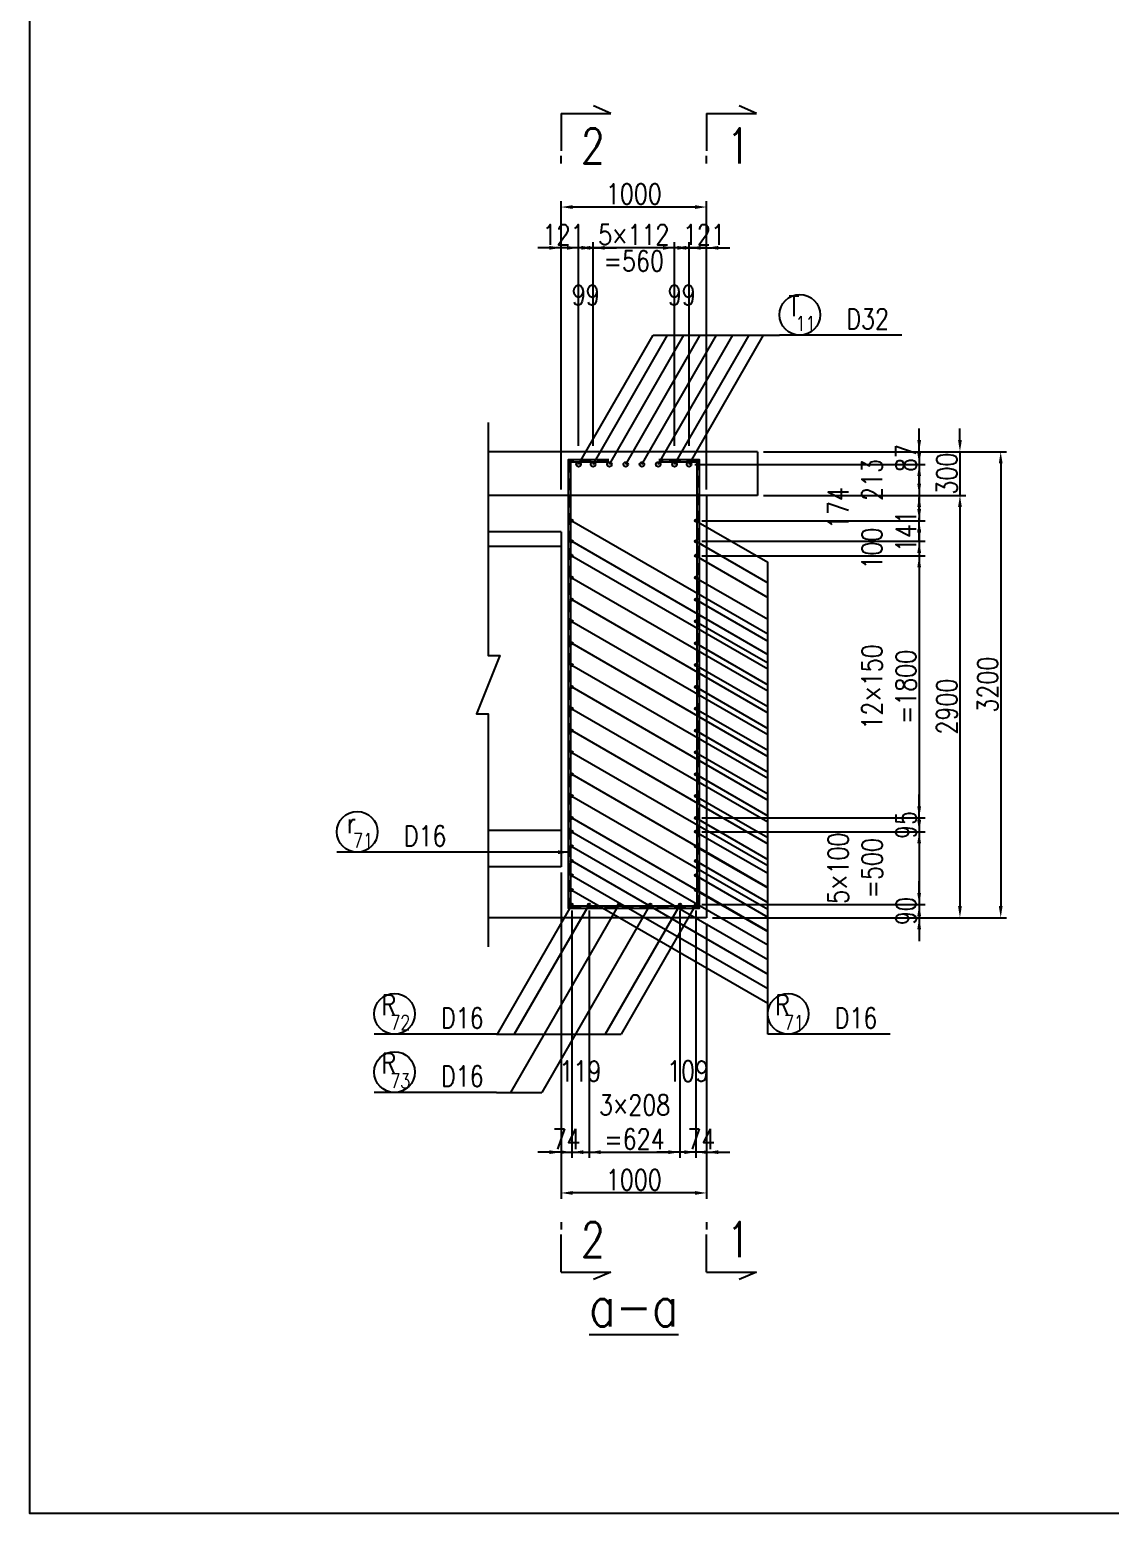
# Model space of a CAD drawing. Header units: millimetres. Extents: x -41433 to 131500, y -94900 to 39745.
# Drawn here: x 100000 to 107423, y -39900 to -29712 of the extents above; entities that cross this region are included whole.
import ezdxf
from ezdxf.enums import TextEntityAlignment as Align

# ---------------------------------------------------------------- set-up
doc = ezdxf.new("R2010")
doc.units = ezdxf.units.MM
doc.header["$LTSCALE"] = 160
doc.header["$MEASUREMENT"] = 0
doc.linetypes.add('DASHED', pattern=[0.75, 0.5, -0.25])
doc.layers.get('DEFPOINTS').update_dxf_attribs({"color": 53, "linetype": 'CONTINUOUS'})
for name, color, linetype in [('DIM', 6, 'CONTINUOUS'), ('DIM-L', 6, 'CONTINUOUS'), ('GAIKEI-KEIKAKU', 4, 'CONTINUOUS'), ('TEKKIN-C', 3, 'CONTINUOUS'), ('TEKKIN-L', 2, 'CONTINUOUS'), ('TEKKIN-S', 3, 'CONTINUOUS'), ('TEXT', 4, 'CONTINUOUS'), ('TITLE', 3, 'CONTINUOUS')]:
    doc.layers.add(name, color=color, linetype=linetype)
doc.styles.add('DIM-TEXT', font='ROMANS', dxfattribs={"width": 0.8, "bigfont": 'EXTFONT'})
doc.styles.add('romans', font='romans.shx', dxfattribs={"bigfont": 'extfont.shx'})
doc.dimstyles.new('DIM40', dxfattribs={"dimscale": 40, "dimtxt": 3.5, "dimasz": 2, "dimexe": 1, "dimexo": 1, "dimgap": 0.5, "dimtad": 1, "dimdec": 0, "dimzin": 9, "dimdsep": 46, "dimtxsty": 'DIM-TEXT', "dimcen": 0, "dimclrt": 4, "dimaunit": 1, "dimadec": 4, "dimazin": 0, "dimtfac": 1, "dimtdec": 0, "dimtix": 1, "dimtmove": 2, "dimatfit": 0, "dimfxl": 1, "dimlwd": -1, "dimlwe": -1, "dimarcsym": 0})

# ---------------------------------------------------------------- blocks, each defined once
blk = doc.blocks.new('*D1234')
at = {"layer": 'DEFPOINTS', "color": 0, "transparency": 16777216}
for p in [(103650, -35460), (104650, -35810), (103650, -37700)]:
    blk.add_point(p, dxfattribs=at)
at = {"layer": 'DIM', "color": 0, "transparency": 16777216}
for p, q in [((103650, -35500), (103650, -37740)), ((104650, -35850), (104650, -37740)), ((104570, -37700), (103730, -37700))]:
    blk.add_line(p, q, dxfattribs=at)
for points in [[(103730, -37687), (103730, -37713), (103650, -37700)], [(104570, -37687), (104570, -37713), (104650, -37700)]]:
    blk.add_solid(points, dxfattribs=at)
at = {"layer": 'DIM', "color": 4, "transparency": 16777216, "insert": (104150, -37610), "char_height": 140, "attachment_point": 5, "style": 'DIM-TEXT'}
blk.add_mtext('1000', dxfattribs=at)
blk = doc.blocks.new('*D1235')
at = {"layer": 'DEFPOINTS', "color": 0, "transparency": 16777216}
for p in [(104576, -35720), (104650, -35810), (104576, -37420)]:
    blk.add_point(p, dxfattribs=at)
at = {"layer": 'DIM', "color": 0, "transparency": 16777216}
for p, q in [((104576, -35760), (104576, -37460)), ((104650, -35850), (104650, -37460)), ((104496, -37420), (104416, -37420)), ((104650, -37420), (104576, -37420)), ((104730, -37420), (104810, -37420))]:
    blk.add_line(p, q, dxfattribs=at)
for points in [[(104496, -37407), (104496, -37433), (104576, -37420)], [(104730, -37407), (104730, -37433), (104650, -37420)]]:
    blk.add_solid(points, dxfattribs=at)
at = {"layer": 'DIM', "color": 4, "transparency": 16777216, "insert": (104613, -37330), "char_height": 140, "attachment_point": 5, "style": 'DIM-TEXT'}
blk.add_mtext('74', dxfattribs=at)
blk = doc.blocks.new('*D1236')
at = {"layer": 'DEFPOINTS', "color": 0, "transparency": 16777216}
for p in [(104467, -35720), (104576, -35720), (104467, -37420)]:
    blk.add_point(p, dxfattribs=at)
at = {"layer": 'DIM', "color": 0, "transparency": 16777216}
for p, q in [((104467, -35760), (104467, -37460)), ((104576, -35760), (104576, -37460)), ((104387, -37420), (104307, -37420)), ((104576, -37420), (104467, -37420)), ((104656, -37420), (104736, -37420))]:
    blk.add_line(p, q, dxfattribs=at)
for points in [[(104387, -37407), (104387, -37433), (104467, -37420)], [(104656, -37407), (104656, -37433), (104576, -37420)]]:
    blk.add_solid(points, dxfattribs=at)
at = {"layer": 'DIM', "color": 4, "transparency": 16777216, "insert": (104522, -37097), "char_height": 140, "attachment_point": 5, "style": 'DIM-TEXT'}
blk.add_mtext('109\\P\\P ', dxfattribs=at)
blk = doc.blocks.new('*D1237')
at = {"layer": 'DEFPOINTS', "color": 0, "transparency": 16777216}
for p in [(103724, -35720), (103843, -35720), (103843, -37420)]:
    blk.add_point(p, dxfattribs=at)
at = {"layer": 'DIM', "color": 0, "transparency": 16777216}
for p, q in [((103724, -35760), (103724, -37460)), ((103843, -35760), (103843, -37460)), ((103644, -37420), (103564, -37420)), ((103724, -37420), (103843, -37420)), ((103923, -37420), (104003, -37420))]:
    blk.add_line(p, q, dxfattribs=at)
for points in [[(103644, -37407), (103644, -37433), (103724, -37420)], [(103923, -37407), (103923, -37433), (103843, -37420)]]:
    blk.add_solid(points, dxfattribs=at)
at = {"layer": 'DIM', "color": 4, "transparency": 16777216, "insert": (103783, -37097), "char_height": 140, "attachment_point": 5, "style": 'DIM-TEXT'}
blk.add_mtext('119\\P\\P ', dxfattribs=at)
blk = doc.blocks.new('*D1238')
at = {"layer": 'DEFPOINTS', "color": 0, "transparency": 16777216}
for p in [(103724, -35720), (103650, -35810), (103724, -37420)]:
    blk.add_point(p, dxfattribs=at)
at = {"layer": 'DIM', "color": 0, "transparency": 16777216}
for p, q in [((103724, -35760), (103724, -37460)), ((103650, -35850), (103650, -37460)), ((103570, -37420), (103490, -37420)), ((103650, -37420), (103724, -37420)), ((103804, -37420), (103884, -37420))]:
    blk.add_line(p, q, dxfattribs=at)
for points in [[(103570, -37407), (103570, -37433), (103650, -37420)], [(103804, -37407), (103804, -37433), (103724, -37420)]]:
    blk.add_solid(points, dxfattribs=at)
at = {"layer": 'DIM', "color": 4, "transparency": 16777216, "insert": (103687, -37330), "char_height": 140, "attachment_point": 5, "style": 'DIM-TEXT'}
blk.add_mtext('74', dxfattribs=at)
blk = doc.blocks.new('*D1223')
at = {"layer": 'DEFPOINTS', "color": 0, "transparency": 16777216}
for p in [(104529, -32697), (105000, -32610), (106110, -32697)]:
    blk.add_point(p, dxfattribs=at)
at = {"layer": 'DIM', "color": 0, "transparency": 16777216}
for p, q in [((106110, -32530), (106110, -32450)), ((104569, -32697), (106150, -32697)), ((105040, -32610), (106150, -32610)), ((106110, -32610), (106110, -32697)), ((106110, -32777), (106110, -32857))]:
    blk.add_line(p, q, dxfattribs=at)
for points in [[(106097, -32530), (106123, -32530), (106110, -32610)], [(106097, -32777), (106123, -32777), (106110, -32697)]]:
    blk.add_solid(points, dxfattribs=at)
at = {"layer": 'DIM', "color": 4, "transparency": 16777216, "insert": (106020, -32654), "char_height": 140, "attachment_point": 5, "rotation": 90, "style": 'DIM-TEXT'}
blk.add_mtext('87', dxfattribs=at)
blk = doc.blocks.new('*D1224')
at = {"layer": 'DEFPOINTS', "color": 0, "transparency": 16777216}
for p in [(104529, -32697), (105000, -32910), (106110, -32910)]:
    blk.add_point(p, dxfattribs=at)
at = {"layer": 'DIM', "color": 0, "transparency": 16777216}
for p, q in [((106110, -32617), (106110, -32537)), ((104569, -32697), (106150, -32697)), ((106110, -32697), (106110, -32910)), ((105040, -32910), (106150, -32910)), ((106110, -32990), (106110, -33070))]:
    blk.add_line(p, q, dxfattribs=at)
for points in [[(106097, -32617), (106123, -32617), (106110, -32697)], [(106097, -32990), (106123, -32990), (106110, -32910)]]:
    blk.add_solid(points, dxfattribs=at)
at = {"layer": 'DIM', "color": 4, "transparency": 16777216, "insert": (105903, -32804), "char_height": 140, "attachment_point": 5, "rotation": 90, "style": 'DIM-TEXT'}
blk.add_mtext('213\\P ', dxfattribs=at)
blk = doc.blocks.new('*D1225')
at = {"layer": 'DEFPOINTS', "color": 0, "transparency": 16777216}
for p in [(105000, -32910), (104576, -33084), (106110, -33084)]:
    blk.add_point(p, dxfattribs=at)
at = {"layer": 'DIM', "color": 0, "transparency": 16777216}
for p, q in [((106110, -32830), (106110, -32750)), ((105040, -32910), (106150, -32910)), ((106110, -32910), (106110, -33084)), ((104616, -33084), (106150, -33084)), ((106110, -33164), (106110, -33244))]:
    blk.add_line(p, q, dxfattribs=at)
for points in [[(106097, -32830), (106123, -32830), (106110, -32910)], [(106097, -33164), (106123, -33164), (106110, -33084)]]:
    blk.add_solid(points, dxfattribs=at)
at = {"layer": 'DIM', "color": 4, "transparency": 16777216, "insert": (105787, -32997), "char_height": 140, "attachment_point": 5, "rotation": 90, "style": 'DIM-TEXT'}
blk.add_mtext('174\\P\\P ', dxfattribs=at)
blk = doc.blocks.new('*D1226')
at = {"layer": 'DEFPOINTS', "color": 0, "transparency": 16777216}
for p in [(104576, -33325), (104576, -35125), (106110, -35125)]:
    blk.add_point(p, dxfattribs=at)
at = {"layer": 'DIM', "color": 0, "transparency": 16777216}
for p, q in [((104616, -33325), (106150, -33325)), ((106110, -33405), (106110, -35045)), ((104616, -35125), (106150, -35125))]:
    blk.add_line(p, q, dxfattribs=at)
for points in [[(106097, -33405), (106123, -33405), (106110, -33325)], [(106097, -35045), (106123, -35045), (106110, -35125)]]:
    blk.add_solid(points, dxfattribs=at)
at = {"layer": 'DIM', "color": 4, "transparency": 16777216, "insert": (105903, -34225), "char_height": 140, "attachment_point": 5, "rotation": 90, "style": 'DIM-TEXT'}
blk.add_mtext('12×150\\P=1800', dxfattribs=at)
blk = doc.blocks.new('*D1227')
at = {"layer": 'DEFPOINTS', "color": 0, "transparency": 16777216}
for p in [(104576, -35125), (104576, -35220), (106110, -35220)]:
    blk.add_point(p, dxfattribs=at)
at = {"layer": 'DIM', "color": 0, "transparency": 16777216}
for p, q in [((106110, -35045), (106110, -34965)), ((104616, -35125), (106150, -35125)), ((106110, -35125), (106110, -35220)), ((104616, -35220), (106150, -35220)), ((106110, -35300), (106110, -35380))]:
    blk.add_line(p, q, dxfattribs=at)
for points in [[(106097, -35045), (106123, -35045), (106110, -35125)], [(106097, -35300), (106123, -35300), (106110, -35220)]]:
    blk.add_solid(points, dxfattribs=at)
at = {"layer": 'DIM', "color": 4, "transparency": 16777216, "insert": (106020, -35173), "char_height": 140, "attachment_point": 5, "rotation": 90, "style": 'DIM-TEXT'}
blk.add_mtext('95', dxfattribs=at)
blk = doc.blocks.new('*D1228')
at = {"layer": 'DEFPOINTS', "color": 0, "transparency": 16777216}
for p in [(104576, -35220), (104576, -35720), (106110, -35720)]:
    blk.add_point(p, dxfattribs=at)
at = {"layer": 'DIM', "color": 0, "transparency": 16777216}
for p, q in [((106110, -35140), (106110, -35060)), ((104616, -35220), (106150, -35220)), ((106110, -35220), (106110, -35720)), ((104616, -35720), (106150, -35720)), ((106110, -35800), (106110, -35880))]:
    blk.add_line(p, q, dxfattribs=at)
for points in [[(106097, -35140), (106123, -35140), (106110, -35220)], [(106097, -35800), (106123, -35800), (106110, -35720)]]:
    blk.add_solid(points, dxfattribs=at)
at = {"layer": 'DIM', "color": 4, "transparency": 16777216, "insert": (105787, -35470), "char_height": 140, "attachment_point": 5, "rotation": 90, "style": 'DIM-TEXT'}
blk.add_mtext('5×100\\P=500\\P ', dxfattribs=at)
blk = doc.blocks.new('*D1229')
at = {"layer": 'DEFPOINTS', "color": 0, "transparency": 16777216}
for p in [(104576, -35720), (104650, -35810), (106110, -35810)]:
    blk.add_point(p, dxfattribs=at)
at = {"layer": 'DIM', "color": 0, "transparency": 16777216}
for p, q in [((106110, -35640), (106110, -35560)), ((104616, -35720), (106150, -35720)), ((106110, -35720), (106110, -35810)), ((104690, -35810), (106150, -35810)), ((106110, -35890), (106110, -35970))]:
    blk.add_line(p, q, dxfattribs=at)
for points in [[(106097, -35640), (106123, -35640), (106110, -35720)], [(106097, -35890), (106123, -35890), (106110, -35810)]]:
    blk.add_solid(points, dxfattribs=at)
at = {"layer": 'DIM', "color": 4, "transparency": 16777216, "insert": (106020, -35765), "char_height": 140, "attachment_point": 5, "rotation": 90, "style": 'DIM-TEXT'}
blk.add_mtext('90', dxfattribs=at)
blk = doc.blocks.new('*D1230')
at = {"layer": 'DEFPOINTS', "color": 0, "transparency": 16777216}
for p in [(105000, -32610), (105000, -32910), (106390, -32910)]:
    blk.add_point(p, dxfattribs=at)
at = {"layer": 'DIM', "color": 0, "transparency": 16777216}
for p, q in [((106390, -32530), (106390, -32450)), ((105040, -32610), (106430, -32610)), ((106390, -32610), (106390, -32910)), ((105040, -32910), (106430, -32910)), ((106390, -32990), (106390, -33070))]:
    blk.add_line(p, q, dxfattribs=at)
for points in [[(106377, -32530), (106403, -32530), (106390, -32610)], [(106377, -32990), (106403, -32990), (106390, -32910)]]:
    blk.add_solid(points, dxfattribs=at)
at = {"layer": 'DIM', "color": 4, "transparency": 16777216, "insert": (106300, -32760), "char_height": 140, "attachment_point": 5, "rotation": 90, "style": 'DIM-TEXT'}
blk.add_mtext('300', dxfattribs=at)
blk = doc.blocks.new('*D1231')
at = {"layer": 'DEFPOINTS', "color": 0, "transparency": 16777216}
for p in [(105000, -32910), (104650, -35810), (106390, -35810)]:
    blk.add_point(p, dxfattribs=at)
at = {"layer": 'DIM', "color": 0, "transparency": 16777216}
for p, q in [((105040, -32910), (106430, -32910)), ((106390, -32990), (106390, -35730)), ((104690, -35810), (106430, -35810))]:
    blk.add_line(p, q, dxfattribs=at)
for points in [[(106377, -32990), (106403, -32990), (106390, -32910)], [(106377, -35730), (106403, -35730), (106390, -35810)]]:
    blk.add_solid(points, dxfattribs=at)
at = {"layer": 'DIM', "color": 4, "transparency": 16777216, "insert": (106300, -34360), "char_height": 140, "attachment_point": 5, "rotation": 90, "style": 'DIM-TEXT'}
blk.add_mtext('2900', dxfattribs=at)
blk = doc.blocks.new('*D1232')
at = {"layer": 'DEFPOINTS', "color": 0, "transparency": 16777216}
for p in [(105000, -32610), (104650, -35810), (106670, -35810)]:
    blk.add_point(p, dxfattribs=at)
at = {"layer": 'DIM', "color": 0, "transparency": 16777216}
for p, q in [((105040, -32610), (106710, -32610)), ((106670, -32690), (106670, -35730)), ((104690, -35810), (106710, -35810))]:
    blk.add_line(p, q, dxfattribs=at)
for points in [[(106657, -32690), (106683, -32690), (106670, -32610)], [(106657, -35730), (106683, -35730), (106670, -35810)]]:
    blk.add_solid(points, dxfattribs=at)
at = {"layer": 'DIM', "color": 4, "transparency": 16777216, "insert": (106580, -34210), "char_height": 140, "attachment_point": 5, "rotation": 90, "style": 'DIM-TEXT'}
blk.add_mtext('3200', dxfattribs=at)
blk = doc.blocks.new('*D1233')
at = {"layer": 'DEFPOINTS', "color": 0, "transparency": 16777216}
for p in [(104576, -33084), (106110, -33084), (104576, -33225)]:
    blk.add_point(p, dxfattribs=at)
at = {"layer": 'DIM', "color": 0, "transparency": 16777216}
for p, q in [((106110, -33004), (106110, -32924)), ((104616, -33084), (106150, -33084)), ((106110, -33225), (106110, -33084)), ((104616, -33225), (106150, -33225)), ((106110, -33305), (106110, -33385))]:
    blk.add_line(p, q, dxfattribs=at)
for points in [[(106097, -33004), (106123, -33004), (106110, -33084)], [(106097, -33305), (106123, -33305), (106110, -33225)]]:
    blk.add_solid(points, dxfattribs=at)
at = {"layer": 'DIM', "color": 4, "transparency": 16777216, "insert": (106020, -33155), "char_height": 140, "attachment_point": 5, "rotation": 90, "style": 'DIM-TEXT'}
blk.add_mtext('141', dxfattribs=at)
blk = doc.blocks.new('*D1272')
at = {"layer": 'DEFPOINTS', "color": 0, "transparency": 16777216}
for p in [(103843, -35720), (104467, -35720), (104467, -37420)]:
    blk.add_point(p, dxfattribs=at)
at = {"layer": 'DIM', "color": 0, "transparency": 16777216}
for p, q in [((103843, -35760), (103843, -37460)), ((104467, -35760), (104467, -37460)), ((103923, -37420), (104387, -37420))]:
    blk.add_line(p, q, dxfattribs=at)
for points in [[(103923, -37407), (103923, -37433), (103843, -37420)], [(104387, -37407), (104387, -37433), (104467, -37420)]]:
    blk.add_solid(points, dxfattribs=at)
at = {"layer": 'DIM', "color": 4, "transparency": 16777216, "insert": (104155, -37213), "char_height": 140, "attachment_point": 5, "style": 'DIM-TEXT'}
blk.add_mtext('3×208\\P=624', dxfattribs=at)
blk = doc.blocks.new('*D1270')
at = {"layer": 'DEFPOINTS', "color": 0, "transparency": 16777216}
for p in [(104576, -33225), (104576, -33325), (106110, -33325)]:
    blk.add_point(p, dxfattribs=at)
at = {"layer": 'DIM', "color": 0, "transparency": 16777216}
for p, q in [((106110, -33145), (106110, -33065)), ((104616, -33225), (106150, -33225)), ((106110, -33225), (106110, -33325)), ((104616, -33325), (106150, -33325)), ((106110, -33405), (106110, -33485))]:
    blk.add_line(p, q, dxfattribs=at)
for points in [[(106097, -33145), (106123, -33145), (106110, -33225)], [(106097, -33405), (106123, -33405), (106110, -33325)]]:
    blk.add_solid(points, dxfattribs=at)
at = {"layer": 'DIM', "color": 4, "transparency": 16777216, "insert": (105903, -33275), "char_height": 140, "attachment_point": 5, "rotation": 90, "style": 'DIM-TEXT'}
blk.add_mtext('100\\P ', dxfattribs=at)
blk = doc.blocks.new('*D1300')
at = {"layer": 'DEFPOINTS', "color": 0, "transparency": 16777216}
for p in [(103650, -30930), (103650, -32910), (104650, -32910)]:
    blk.add_point(p, dxfattribs=at)
at = {"layer": 'DIM', "color": 0, "transparency": 16777216}
for p, q in [((103650, -32870), (103650, -30890)), ((104570, -30930), (103730, -30930)), ((104650, -32870), (104650, -30890))]:
    blk.add_line(p, q, dxfattribs=at)
for points in [[(103730, -30917), (103730, -30943), (103650, -30930)], [(104570, -30917), (104570, -30943), (104650, -30930)]]:
    blk.add_solid(points, dxfattribs=at)
at = {"layer": 'DIM', "color": 4, "transparency": 16777216, "insert": (104150, -30840), "char_height": 140, "attachment_point": 5, "style": 'DIM-TEXT'}
blk.add_mtext('1000', dxfattribs=at)
blk = doc.blocks.new('*D1301')
at = {"layer": 'DEFPOINTS', "color": 0, "transparency": 16777216}
for p in [(104529, -31210), (104529, -32610), (104650, -32910)]:
    blk.add_point(p, dxfattribs=at)
at = {"layer": 'DIM', "color": 0, "transparency": 16777216}
for p, q in [((104529, -32570), (104529, -31170)), ((104650, -32870), (104650, -31170)), ((104449, -31210), (104369, -31210)), ((104650, -31210), (104529, -31210)), ((104730, -31210), (104810, -31210))]:
    blk.add_line(p, q, dxfattribs=at)
for points in [[(104449, -31197), (104449, -31223), (104529, -31210)], [(104730, -31197), (104730, -31223), (104650, -31210)]]:
    blk.add_solid(points, dxfattribs=at)
at = {"layer": 'DIM', "color": 4, "transparency": 16777216, "insert": (104632, -31120), "char_height": 140, "attachment_point": 5, "style": 'DIM-TEXT'}
blk.add_mtext('121', dxfattribs=at)
blk = doc.blocks.new('*D1302')
at = {"layer": 'DEFPOINTS', "color": 0, "transparency": 16777216}
for p in [(104430, -31210), (104430, -32610), (104529, -32610)]:
    blk.add_point(p, dxfattribs=at)
at = {"layer": 'DIM', "color": 0, "transparency": 16777216}
for p, q in [((104430, -32570), (104430, -31170)), ((104529, -32570), (104529, -31170)), ((104350, -31210), (104270, -31210)), ((104529, -31210), (104430, -31210)), ((104609, -31210), (104689, -31210))]:
    blk.add_line(p, q, dxfattribs=at)
for points in [[(104350, -31197), (104350, -31223), (104430, -31210)], [(104609, -31197), (104609, -31223), (104529, -31210)]]:
    blk.add_solid(points, dxfattribs=at)
at = {"layer": 'DIM', "color": 4, "transparency": 16777216, "insert": (104479, -31417), "char_height": 140, "attachment_point": 5, "style": 'DIM-TEXT'}
blk.add_mtext('\\P99', dxfattribs=at)
blk = doc.blocks.new('*D1303')
at = {"layer": 'DEFPOINTS', "color": 0, "transparency": 16777216}
for p in [(103870, -31210), (103870, -32610), (104430, -32610)]:
    blk.add_point(p, dxfattribs=at)
at = {"layer": 'DIM', "color": 0, "transparency": 16777216}
for p, q in [((103870, -32570), (103870, -31170)), ((104430, -32570), (104430, -31170)), ((103790, -31210), (103710, -31210)), ((104430, -31210), (103870, -31210)), ((104510, -31210), (104590, -31210))]:
    blk.add_line(p, q, dxfattribs=at)
for points in [[(103790, -31197), (103790, -31223), (103870, -31210)], [(104510, -31197), (104510, -31223), (104430, -31210)]]:
    blk.add_solid(points, dxfattribs=at)
at = {"layer": 'DIM', "color": 4, "transparency": 16777216, "char_height": 140, "attachment_point": 5, "style": 'DIM-TEXT'}
for s, insert in [('5×112', (104150, -31120)), ('=560', (104150, -31300))]:
    blk.add_mtext(s, dxfattribs=dict(at, insert=insert))
blk = doc.blocks.new('*D1304')
at = {"layer": 'DEFPOINTS', "color": 0, "transparency": 16777216}
for p in [(103771, -31210), (103771, -32610), (103870, -32610)]:
    blk.add_point(p, dxfattribs=at)
at = {"layer": 'DIM', "color": 0, "transparency": 16777216}
for p, q in [((103771, -32570), (103771, -31170)), ((103870, -32570), (103870, -31170)), ((103691, -31210), (103611, -31210)), ((103870, -31210), (103771, -31210)), ((103950, -31210), (104030, -31210))]:
    blk.add_line(p, q, dxfattribs=at)
for points in [[(103691, -31197), (103691, -31223), (103771, -31210)], [(103950, -31197), (103950, -31223), (103870, -31210)]]:
    blk.add_solid(points, dxfattribs=at)
at = {"layer": 'DIM', "color": 4, "transparency": 16777216, "insert": (103820, -31417), "char_height": 140, "attachment_point": 5, "style": 'DIM-TEXT'}
blk.add_mtext('\\P99', dxfattribs=at)
blk = doc.blocks.new('*D1305')
at = {"layer": 'DEFPOINTS', "color": 0, "transparency": 16777216}
for p in [(103650, -31210), (103771, -32610), (103650, -32910)]:
    blk.add_point(p, dxfattribs=at)
at = {"layer": 'DIM', "color": 0, "transparency": 16777216}
for p, q in [((103650, -32870), (103650, -31170)), ((103771, -32570), (103771, -31170)), ((103570, -31210), (103490, -31210)), ((103771, -31210), (103650, -31210)), ((103851, -31210), (103931, -31210))]:
    blk.add_line(p, q, dxfattribs=at)
for points in [[(103570, -31197), (103570, -31223), (103650, -31210)], [(103851, -31197), (103851, -31223), (103771, -31210)]]:
    blk.add_solid(points, dxfattribs=at)
at = {"layer": 'DIM', "color": 4, "transparency": 16777216, "insert": (103667, -31120), "char_height": 140, "attachment_point": 5, "style": 'DIM-TEXT'}
blk.add_mtext('121', dxfattribs=at)

msp = doc.modelspace()

# ---------------------------------------------------------------- linework, layer by layer
at = {"layer": 'DEFPOINTS', "flags": 128}
msp.add_lwpolyline([(131500, -19500), (100000, -19500), (100000, -39900), (131500, -39900)], close=True, dxfattribs=at)
for points in [[(103978, -32665), (103700, -32665), (103700, -35744), (104600, -35744), (104600, -32665), (104322, -32665)], [(103978, -32681), (103716, -32681), (103716, -35728), (104584, -35728), (104584, -32681), (104322, -32681)]]:
    msp.add_lwpolyline(points, dxfattribs=at)
at = {"layer": 'DIM-L'}
for p, q in [((103771, -32697), (104283.11, -31810)), ((103870, -32697), (104382.11, -31810)), ((103982, -32697), (104494.11, -31810)), ((104094, -32697), (104606.11, -31810)), ((104206, -32697), (104718.11, -31810)), ((104283.11, -31810), (105150, -31810)), ((104318, -32697), (104830.11, -31810)), ((104430, -32697), (104942.11, -31810)), ((104529, -32697), (105041.11, -31810)), ((105990, -31810), (105150, -31810)), ((103724, -33084), (105070, -33861.11)), ((104576, -33084), (105070, -33369.21)), ((103724, -33225), (105070, -34002.11)), ((104576, -33225), (105070, -33510.21)), ((103724, -33325), (105070, -34102.11)), ((104576, -33325), (105070, -33610.21)), ((105070, -36610), (105070, -33369.21)), ((103724, -33475), (105070, -34252.11)), ((104576, -33475), (105070, -33760.21)), ((103724, -33625), (105070, -34402.11)), ((104576, -33625), (105070, -33910.21)), ((103724, -33775), (105070, -34552.11)), ((104576, -33775), (105070, -34060.21)), ((103724, -33925), (105070, -34702.11)), ((104576, -33925), (105070, -34210.21)), ((103724, -34075), (105070, -34852.11)), ((104576, -34075), (105070, -34360.21)), ((103724, -34225), (105070, -35002.11)), ((104576, -34225), (105070, -34510.21)), ((103724, -34375), (105070, -35152.11)), ((104576, -34375), (105070, -34660.21)), ((103724, -34525), (105070, -35302.11)), ((104576, -34525), (105070, -34810.21)), ((103724, -34675), (105070, -35452.11)), ((104576, -34675), (105070, -34960.21)), ((103724, -34825), (105070, -35602.11)), ((104576, -34825), (105070, -35110.21)), ((103724, -34975), (105070, -35752.11)), ((104576, -34975), (105070, -35260.21)), ((103724, -35125), (105070, -35902.11)), ((104576, -35125), (105070, -35410.21)), ((103724, -35220), (105070, -35997.11)), ((104576, -35220), (105070, -35505.21)), ((103724, -35320), (105070, -36097.11)), ((104576, -35320), (105070, -35605.21)), ((102950, -35360), (102110, -35360)), ((103708, -35360), (102950, -35360)), ((103724, -35420), (105070, -36197.11)), ((104576, -35420), (105070, -35705.21)), ((103724, -35520), (105070, -36297.11)), ((104576, -35520), (105070, -35805.21)), ((103724, -35620), (105070, -36397.11)), ((104576, -35620), (105070, -35905.21)), ((103724, -35720), (103210.16, -36610)), ((104047.67, -35720), (103302.88, -37010)), ((103842.8, -35720), (103328.96, -36610)), ((104262.33, -35720), (103517.55, -37010)), ((104467.2, -35720), (103953.36, -36610)), ((104576, -35720), (104062.16, -36610)), ((103205.93, -36610), (102365.93, -36610)), ((103205.93, -36610), (104062.16, -36610)), ((105910, -36610), (105070, -36610)), ((103205.93, -37010), (102365.93, -37010)), ((103205.93, -37010), (103517.55, -37010))]:
    msp.add_line(p, q, dxfattribs=at)
at = {"layer": 'DIM-L', "flags": 128}
msp.add_lwpolyline([(103150, -32410), (103150, -34010), (103230, -34010), (103070, -34410), (103150, -34410), (103150, -36010)], dxfattribs=at)
at = {"layer": 'DIM-L'}
for centre in [(105290, -31670), (102250, -35220), (102505.93, -36470), (105210, -36470), (102505.93, -36870)]:
    msp.add_circle(centre, 140, dxfattribs=at)
msp.add_solid([(103628, -35373.33), (103628, -35346.67), (103708, -35360)], dxfattribs=at)
at = {"layer": 'GAIKEI-KEIKAKU'}
for p, q in [((105000, -32610), (103150, -32610)), ((105000, -32610), (105000, -32910)), ((105000, -32910), (103150, -32910)), ((104650, -32910), (104650, -35810)), ((103650, -33160), (103150, -33160)), ((103650, -33160), (103650, -35460)), ((103650, -33260), (103150, -33260)), ((103650, -35210), (103150, -35210)), ((103650, -35460), (103150, -35460)), ((104650, -35810), (103150, -35810))]:
    msp.add_line(p, q, dxfattribs=at)
at = {"layer": 'TEKKIN-C'}
for centre in [(103771, -32697), (103870, -32697), (103982, -32697), (104094, -32697), (104206, -32697), (104318, -32697), (104430, -32697), (104529, -32697)]:
    msp.add_circle(centre, 16, dxfattribs=at)
at = {"layer": 'TEKKIN-L'}
for centre, radius in [((103724, -33084), 8), ((103724, -33084), 4), ((104576, -33084), 8), ((104576, -33084), 4), ((103724, -33225), 8), ((103724, -33225), 4), ((104576, -33225), 8), ((104576, -33225), 4), ((103724, -33325), 8), ((103724, -33325), 4), ((104576, -33325), 8), ((104576, -33325), 4), ((103724, -33475), 8), ((103724, -33475), 4), ((104576, -33475), 8), ((104576, -33475), 4), ((103724, -33625), 8), ((104576, -33625), 8), ((103724, -33625), 4), ((104576, -33625), 4), ((103724, -33775), 8), ((103724, -33775), 4), ((104576, -33775), 8), ((104576, -33775), 4), ((103724, -33925), 8), ((103724, -33925), 4), ((104576, -33925), 8), ((104576, -33925), 4), ((103724, -34075), 8), ((103724, -34075), 4), ((104576, -34075), 8), ((104576, -34075), 4), ((103724, -34225), 8), ((103724, -34225), 4), ((104576, -34225), 8), ((104576, -34225), 4), ((103724, -34375), 8), ((103724, -34375), 4), ((104576, -34375), 8), ((104576, -34375), 4), ((103724, -34525), 8), ((103724, -34525), 4), ((104576, -34525), 8), ((104576, -34525), 4), ((103724, -34675), 8), ((103724, -34675), 4), ((104576, -34675), 8), ((104576, -34675), 4), ((103724, -34825), 8), ((103724, -34825), 4), ((104576, -34825), 8), ((104576, -34825), 4), ((103724, -34975), 8), ((103724, -34975), 4), ((104576, -34975), 8), ((104576, -34975), 4), ((103724, -35125), 8), ((103724, -35125), 4), ((104576, -35125), 8), ((104576, -35125), 4), ((103724, -35220), 8), ((103724, -35220), 4), ((104576, -35220), 8), ((104576, -35220), 4), ((103724, -35320), 8), ((103724, -35320), 4), ((104576, -35320), 8), ((104576, -35320), 4), ((103724, -35420), 8), ((103724, -35420), 4), ((104576, -35420), 8), ((104576, -35420), 4), ((103724, -35520), 8), ((103724, -35520), 4), ((104576, -35520), 8), ((104576, -35520), 4), ((103724, -35620), 8), ((103724, -35620), 4), ((104576, -35620), 8), ((104576, -35620), 4), ((103724, -35720), 8), ((103724, -35720), 4), ((103842.8, -35720), 8), ((103842.8, -35720), 4), ((104047.67, -35720), 8), ((104047.67, -35720), 4), ((104262.33, -35720), 8), ((104262.33, -35720), 4), ((104467.2, -35720), 8), ((104467.2, -35720), 4), ((104576, -35720), 8), ((104576, -35720), 4)]:
    msp.add_circle(centre, radius, dxfattribs=at)
at = {"layer": 'TEKKIN-S', "linetype": 'DASHED'}
msp.add_lwpolyline([(103978, -32673), (103708, -32673), (103708, -35736), (104592, -35736), (104592, -32673), (104322, -32673)], dxfattribs=at)
at = {"layer": 'TITLE'}
for p, q in [((103992.86, -30287.14), (103872.86, -30235.71)), ((104992.86, -30287.14), (104872.86, -30235.71)), ((103650, -30287.14), (103992.86, -30287.14)), ((103650, -30287.14), (103650, -30544.29)), ((104650, -30287.14), (104992.86, -30287.14)), ((104650, -30287.14), (104650, -30544.29)), ((103650, -30630), (103650, -30578.57)), ((104650, -30630), (104650, -30578.57)), ((103650, -37900), (103650, -37951.43)), ((103650, -38242.86), (103650, -37985.71)), ((104650, -37900), (104650, -37951.43)), ((104650, -38242.86), (104650, -37985.71)), ((103650, -38242.86), (103992.86, -38242.86)), ((103992.86, -38242.86), (103872.86, -38294.29)), ((104650, -38242.86), (104992.86, -38242.86)), ((104992.86, -38242.86), (104872.86, -38294.29))]:
    msp.add_line(p, q, dxfattribs=at)

# ---------------------------------------------------------------- texts
at = {"layer": 'TEXT', "style": 'romans', "width": 0.8}
for s, height, p in [('T', 140, (105250, -31610)), ('11', 100, (105330, -31730)), ('r', 140, (102210, -35160)), ('71', 100, (102290, -35280)), ('R', 140, (102465.93, -36410)), ('R', 140, (105170, -36410)), ('72', 100, (102545.93, -36530)), ('71', 100, (105250, -36530)), ('R', 140, (102465.93, -36810)), ('73', 100, (102545.93, -36930))]:
    msp.add_text(s, height=height, rotation=0.000107, dxfattribs=at).set_placement(p, align=Align.MIDDLE)
for s, p in [('D32', (105610, -31810)), ('D16', (102570, -35360)), ('D16', (102825.93, -36610)), ('D16', (105530, -36610)), ('D16', (102825.93, -37010))]:
    msp.add_text(s, height=140, rotation=0.000107, dxfattribs=at).set_placement(p, align=Align.BOTTOM_LEFT)
at = {"layer": 'TITLE', "style": 'romans', "width": 0.8}
for s, p in [('2', (103786.34, -30630)), ('1', (104786.34, -30630)), ('2', (103786.34, -38140)), ('1', (104786.34, -38140))]:
    msp.add_text(s, height=240, dxfattribs=at).set_placement(p)
msp.add_text('%%Ua-a', height=280, dxfattribs=at).set_placement((104150, -38700), align=Align.BOTTOM_CENTER)

# ---------------------------------------------------------------- dimensions: what is measured, and where the dimension line sits
at = {"layer": 'DIM'}
for base, p1, p2, angle, picture, middle in [((103650, -30930), (104650, -32910), (103650, -32910), 180, '*D1300', (104150, -30840)), ((106110, -32697), (105000, -32610), (104529, -32697), 90, '*D1223', (106020, -32653.5)), ((106390, -32910), (105000, -32610), (105000, -32910), 90, '*D1230', (106300, -32760)), ((106670, -35810), (105000, -32610), (104650, -35810), 90, '*D1232', (106580, -34210)), ((106110, -33084), (104576, -33225), (104576, -33084), 90, '*D1233', (106020, -33154.5)), ((106390, -35810), (105000, -32910), (104650, -35810), 90, '*D1231', (106300, -34360)), ((106110, -35220), (104576, -35125), (104576, -35220), 90, '*D1227', (106020, -35172.5)), ((103650, -37700), (104650, -35810), (103650, -35460), 180, '*D1234', (104150, -37610)), ((106110, -35810), (104576, -35720), (104650, -35810), 90, '*D1229', (106020, -35765)), ((104576, -37420), (104650, -35810), (104576, -35720), 180, '*D1235', (104613, -37330))]:
    dim = msp.add_linear_dim(base=base, p1=p1, p2=p2, angle=angle, dimstyle='DIM40', dxfattribs=at)
    dim.commit()
    dim.dimension.update_dxf_attribs({"geometry": picture, "text_midpoint": middle})
for base, p1, p2, picture, middle in [((103650, -31210), (103771, -32610), (103650, -32910), '*D1305', (103667.5, -31120)), ((104529, -31210), (104650, -32910), (104529, -32610), '*D1301', (104632.5, -31120))]:
    dim = msp.add_linear_dim(base=base, p1=p1, p2=p2, angle=180, dimstyle='DIM40', dxfattribs=at)
    dim.commit()
    dim.dimension.update_dxf_attribs({"geometry": picture, "text_midpoint": middle, "dimtype": 160})
for base, p1, p2, angle, text, picture, middle in [((103870, -31210), (104430, -32610), (103870, -32610), 180, '5×112\\X=<>', '*D1303', (104150, -31210)), ((103771, -31210), (103870, -32610), (103771, -32610), 180, '\\X\\P<>', '*D1304', (103820.5, -31210)), ((104430, -31210), (104529, -32610), (104430, -32610), 180, '\\X\\P<>', '*D1302', (104479.5, -31210)), ((106110, -32910), (104529, -32697), (105000, -32910), 90, '<>\\P ', '*D1224', (105903.33, -32803.5)), ((106110, -33084), (105000, -32910), (104576, -33084), 90, '<>\\P\\P ', '*D1225', (105786.67, -32997)), ((106110, -33325), (104576, -33225), (104576, -33325), 90, '<>\\P ', '*D1270', (105903.33, -33275)), ((106110, -35125), (104576, -33325), (104576, -35125), 90, '12×150\\P=<>', '*D1226', (105903.33, -34225)), ((106110, -35720), (104576, -35220), (104576, -35720), 90, '5×100\\P=<>\\P ', '*D1228', (105786.67, -35470)), ((104467.2, -37420), (104576, -35720), (104467.2, -35720), 180, '<>\\P\\P ', '*D1236', (104521.6, -37096.67))]:
    dim = msp.add_linear_dim(base=base, p1=p1, p2=p2, angle=angle, text=text, dimstyle='DIM40', dxfattribs=at)
    dim.commit()
    dim.dimension.update_dxf_attribs({"geometry": picture, "text_midpoint": middle})
dim = msp.add_linear_dim(base=(103724, -37420), p1=(103650, -35810), p2=(103724, -35720), dimstyle='DIM40', dxfattribs=at)
dim.commit()
dim.dimension.update_dxf_attribs({"geometry": '*D1238', "text_midpoint": (103687, -37330)})
for base, p1, p2, text, picture, middle in [((103842.8, -37420), (103724, -35720), (103842.8, -35720), '<>\\P\\P ', '*D1237', (103783.4, -37096.67)), ((104467.2, -37420), (103842.8, -35720), (104467.2, -35720), '3×208\\P=<>', '*D1272', (104155, -37213.33))]:
    dim = msp.add_linear_dim(base=base, p1=p1, p2=p2, text=text, dimstyle='DIM40', dxfattribs=at)
    dim.commit()
    dim.dimension.update_dxf_attribs({"geometry": picture, "text_midpoint": middle})

doc.saveas('drawing.dxf')
